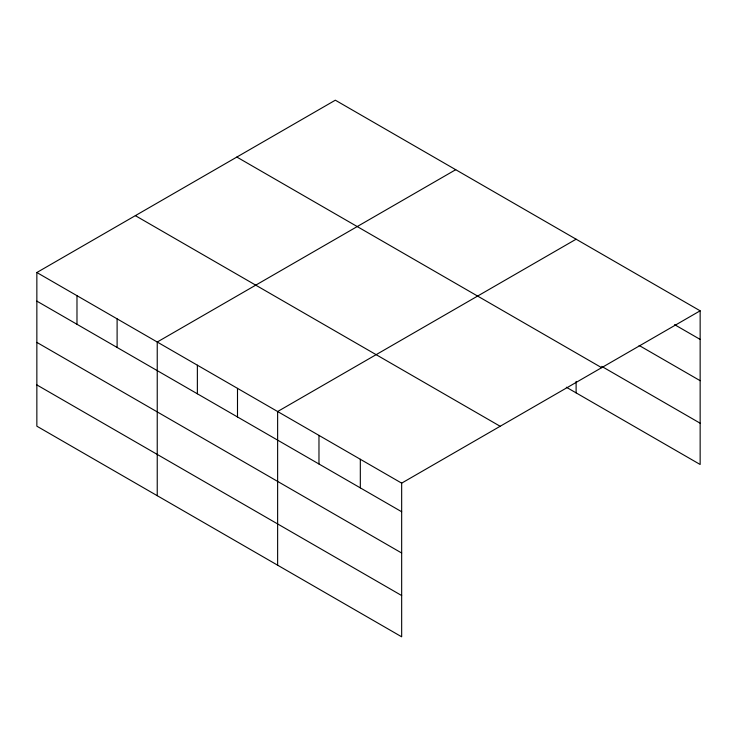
<?xml version="1.0" encoding="UTF-8"?>
<svg xmlns="http://www.w3.org/2000/svg" width="737" height="737" viewBox="0 0 737 737"><rect width="100%" height="100%" fill="white"/><g stroke="black" fill="none" stroke-linecap="round" stroke-linejoin="round"><path stroke-width="1.11" d="M401.665 553.017L401.665 483.14L36.85 272.515L36.85 426.189L401.665 636.805L401.665 553.017L36.85 342.392M566.32 387.22L700.15 464.485L700.15 310.811L335.335 100.195L36.85 272.515M455.724 169.694L157.239 342.023L157.239 495.688M576.113 239.203L277.628 411.532L277.628 565.196M401.665 483.14L700.15 310.811M674.558 324.639L700.15 339.416M639.117 345.45L700.15 380.688M601.705 366.372L700.15 423.213M236.835 157.055L601.65 367.68M135.35 215.646L500.165 426.272M36.85 301.12L401.665 511.745M36.85 384.917L401.665 595.542M576.113 381.407L576.113 392.867M360.319 459.271L360.319 487.876M318.974 435.401L318.974 464.006M237.498 388.362L237.498 416.967M197.369 365.193L197.369 393.798M117.109 318.854L117.109 347.459M76.98 295.684L76.98 324.289"/></g></svg>
